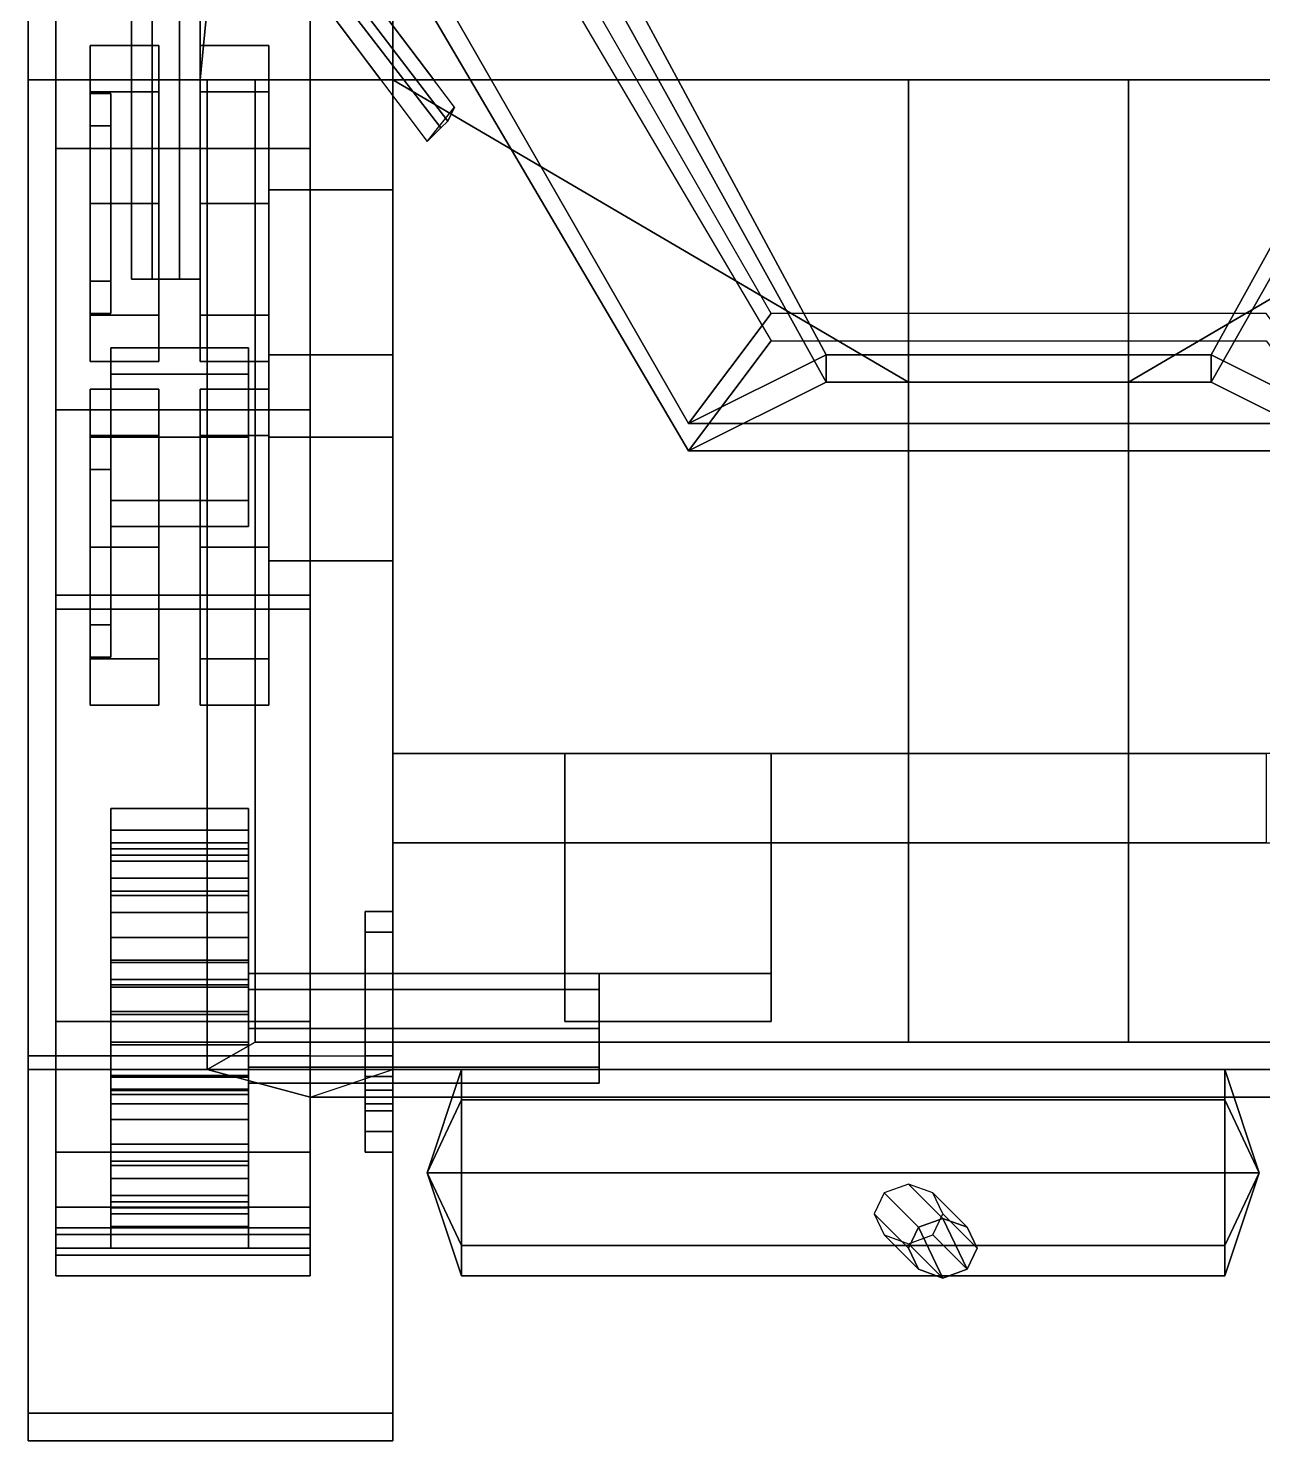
# Model space of a CAD drawing. Header units: millimetres. Extents: x -1.4 to 3, y -3 to 9.
# Drawn here: x -1.44 to 0.355, y -2.97 to -0.915 of the extents above; entities that cross this region are included whole.
import ezdxf

# ---------------------------------------------------------------- set-up
doc = ezdxf.new("R2010")
doc.units = ezdxf.units.MM
for name, color, linetype in [('mudguards', 6, 'Continuous'), ('tracks', 3, 'Continuous'), ('turret', 2, 'Continuous'), ('wheels', 2, 'Continuous')]:
    doc.layers.add(name, color=color, linetype=linetype)

msp = doc.modelspace()

# ---------------------------------------------------------------- linework, layer by layer
for points in [[(-0.91, 2.22, 0.38), (-0.91, -1.97, 0.38), (-0.91, -2.1, 0.92), (-0.91, 2.72, 0.92)], [(-0.91, 2.72, 0.92), (-0.91, -2.43, 0.92), (-0.91, -2.43, 1.17), (-0.91, 2.65, 1.17)], [(-0.91, 2.65, 1.17), (-0.91, -0.99, 1.17), (-0.91, -0.99, 1.26), (-0.91, 1.67, 1.26)], [(0.91, 2.22, 0.38), (0.91, -1.97, 0.38), (-0.91, -1.97, 0.38), (-0.91, 2.22, 0.38)], [(-1.19, 0.59, 1.26), (-1.19, -0.99, 1.26), (-1.19, -0.99, 1.67), (-1.19, 0.59, 1.67)], [(-1.19, 0.59, 1.67), (-1.19, -0.99, 1.67), (-1.16, -0.68, 1.67), (-1.16, 0.26, 1.67)], [(-1.29, 0.57, 1.63), (-1.29, 0.57, 1.57), (-1.29, -1.28, 1.57), (-1.29, -1.28, 1.63)], [(-1.26, 0.57, 1.63), (-1.29, 0.57, 1.63), (-1.29, -1.28, 1.63), (-1.26, -1.28, 1.63)], [(-1.26, -1.28, 1.57), (-1.29, -1.28, 1.57), (-1.29, 0.57, 1.57), (-1.26, 0.57, 1.57)], [(-1.26, -1.28, 1.63), (-1.26, -1.28, 1.6), (-1.26, 0.57, 1.6), (-1.26, 0.57, 1.63)], [(-1.26, 0.57, 1.57), (-1.26, 0.57, 1.53), (-1.26, -1.28, 1.53), (-1.26, -1.28, 1.57)], [(-1.22, -1.28, 1.53), (-1.26, -1.28, 1.53), (-1.26, 0.57, 1.53), (-1.22, 0.57, 1.53)], [(-1.22, 0.57, 1.6), (-1.26, 0.57, 1.6), (-1.26, -1.28, 1.6), (-1.22, -1.28, 1.6)], [(-1.22, 0.57, 1.63), (-1.22, 0.57, 1.6), (-1.22, -1.28, 1.6), (-1.22, -1.28, 1.63)], [(-1.19, -1.28, 1.57), (-1.22, -1.28, 1.57), (-1.22, 0.57, 1.57), (-1.19, 0.57, 1.57)], [(-1.19, 0.57, 1.63), (-1.22, 0.57, 1.63), (-1.22, -1.28, 1.63), (-1.19, -1.28, 1.63)], [(-1.22, -1.28, 1.57), (-1.22, -1.28, 1.53), (-1.22, 0.57, 1.53), (-1.22, 0.57, 1.57)], [(-1.19, -1.28, 1.63), (-1.19, -1.28, 1.57), (-1.19, 0.57, 1.57), (-1.19, 0.57, 1.63)], [(-1.16, -0.68, 1.67), (-0.86, -1.08, 1.67), (-0.84, -1.06, 1.71), (-1.14, -0.67, 1.71)], [(-0.84, -1.06, 1.71), (-0.83, -1.05, 1.71), (-1.12, -0.67, 1.71), (-1.14, -0.67, 1.71)], [(-1.12, -0.67, 1.71), (-0.83, -1.05, 1.71), (-0.82, -1.03, 1.67), (-1.1, -0.66, 1.67)], [(-1.1, -0.66, 1.67), (-0.8503, -0.99, 1.67), (0.8503, -0.99, 1.67), (1.1, -0.66, 1.67)], [(-1.19, -0.99, 1.67), (-1.19, -0.99, 1.67), (-0.9275, -0.99, 1.67), (-1.16, -0.68, 1.67)], [(-1.19, -0.99, 1.67), (-1.11, -0.99, 1.57), (-0.91, -0.99, 1.57), (-0.16, -0.99, 1.67)], [(-1.19, -0.99, 1.26), (-1.03, -0.99, 1.22), (-1.18, -0.99, 1.39)], [(-1.19, -0.99, 1.26), (-1.18, -0.99, 1.39), (-1.19, -0.99, 1.67)], [(-1.18, -0.99, 1.39), (-1.11, -0.99, 1.57), (-1.19, -0.99, 1.67)], [(-1.03, -0.99, 1.22), (-1.03, -2.47, 1.22), (-1.18, -2.43, 1.39), (-1.18, -0.99, 1.39)], [(-1.18, -2.43, 1.39), (-1.11, -2.39, 1.57), (-1.11, -0.99, 1.57), (-1.18, -0.99, 1.39)], [(-1.11, -2.39, 1.57), (-0.91, -2.39, 1.57), (-0.91, -0.99, 1.57), (-1.11, -0.99, 1.57)], [(-0.91, -2.39, 1.57), (-0.16, -2.39, 1.58), (-0.16, -1.43, 1.67), (-0.91, -0.99, 1.57)], [(-0.91, -0.99, 1.57), (-0.16, -1.43, 1.67), (-0.16, -0.99, 1.67), (-0.91, -0.99, 1.57)], [(-0.91, -0.99, 1.17), (-0.91, -2.43, 1.17), (-0.91, -2.43, 1.22), (-0.91, -0.99, 1.22)], [(-0.16, -0.99, 1.67), (-0.16, -1.43, 1.67), (0.16, -1.43, 1.67), (0.16, -0.99, 1.67)], [(0.16, -1.43, 1.67), (0.16, -2.39, 1.58), (0.91, -2.39, 1.57), (0.91, -0.99, 1.57)], [(0.16, -0.99, 1.67), (0.16, -1.43, 1.67), (0.91, -0.99, 1.57)], [(0.16, -0.99, 1.67), (0.91, -0.99, 1.57), (1.11, -0.99, 1.57), (1.19, -0.99, 1.67)], [(-0.86, -1.08, 1.67), (-0.82, -1.03, 1.67), (-0.83, -1.05, 1.71), (-0.84, -1.06, 1.71)], [(-0.91, -1.39, 0.51), (-0.91, -1.15, 0.24), (-1.09, -1.15, 0.24), (-1.09, -1.39, 0.51)], [(-1.09, -1.15, 0.24), (-1.09, -1.69, 0.24), (-1.09, -1.51, 0.51), (-1.09, -1.39, 0.51)], [(-1.09, -1.15, 0.17), (-1.09, -1.15, 0.24), (-0.91, -1.15, 0.24), (-0.91, -1.15, 0.17)], [(-1.09, -1.69, 0.24), (-1.09, -1.15, 0.24), (-1.09, -1.15, 0.17), (-1.09, -1.69, 0.17)], [(-1.09, -1.69, 0.17), (-1.09, -1.15, 0.17), (-0.91, -1.15, 0.17), (-0.91, -1.69, 0.17)], [(-0.91, -1.5967, 0.38), (-0.91, -1.69, 0.24), (-0.91, -1.15, 0.24), (-0.91, -1.2744, 0.38)], [(-0.91, -1.15, 0.17), (-0.91, -1.15, 0.24), (-0.91, -1.69, 0.24), (-0.91, -1.69, 0.17)], [(-1.29, -1.28, 1.63), (-1.29, -1.28, 1.57), (-1.26, -1.28, 1.57), (-1.26, -1.28, 1.63)], [(-1.26, -1.28, 1.6), (-1.26, -1.28, 1.53), (-1.22, -1.28, 1.53), (-1.22, -1.28, 1.6)], [(-1.22, -1.28, 1.63), (-1.22, -1.28, 1.57), (-1.19, -1.28, 1.57), (-1.19, -1.28, 1.63)], [(-1.09, -1.39, 0.51), (-1.09, -1.51, 0.51), (-0.91, -1.51, 0.51), (-0.91, -1.39, 0.51)], [(-0.16, -1.43, 1.67), (-0.16, -2.39, 1.58), (0.16, -2.39, 1.58), (0.16, -1.43, 1.67)], [(-1.09, -1.51, 0.51), (-1.09, -1.69, 0.24), (-0.91, -1.69, 0.24), (-0.91, -1.51, 0.51)], [(-0.91, -1.69, 0.17), (-0.91, -1.69, 0.24), (-1.09, -1.69, 0.24), (-1.09, -1.69, 0.17)], [(-0.91, -2.1, 0.92), (-0.91, -1.97, 0.38), (-0.66, -1.97, 0.38), (-0.66, -2.1, 0.92)], [(-0.66, -1.97, 0.38), (-0.66, -2.29, 0.48), (-0.66, -2.36, 0.92), (-0.66, -2.1, 0.92)], [(-0.36, -1.97, 0.38), (-0.36, -2.29, 0.48), (-0.66, -2.29, 0.48), (-0.66, -1.97, 0.38)], [(-0.36, -2.36, 0.92), (-0.36, -2.29, 0.48), (-0.36, -1.97, 0.38), (-0.36, -2.1, 0.92)], [(-0.36, -2.1, 0.92), (-0.36, -1.97, 0.38), (0.36, -1.97, 0.38), (0.36, -2.1, 0.92)], [(0.91, -2.1, 0.92), (0.91, -2.43, 0.92), (-0.91, -2.43, 0.92), (-0.91, -2.1, 0.92)], [(-0.66, -2.1, 0.92), (-0.66, -2.36, 0.92), (-0.36, -2.36, 0.92), (-0.36, -2.1, 0.92)], [(-0.95, -2.2, 1.01), (-0.95, -2.37, 0.99), (-0.95, -2.39, 1.14), (-0.95, -2.23, 1.16)], [(-0.91, -2.23, 1.16), (-0.91, -2.2, 1.01), (-0.95, -2.2, 1.01), (-0.95, -2.23, 1.16)], [(-0.91, -2.2, 1.01), (-0.91, -2.37, 0.99), (-0.95, -2.37, 0.99), (-0.95, -2.2, 1.01)], [(-0.95, -2.23, 1.16), (-0.95, -2.39, 1.14), (-0.91, -2.39, 1.14), (-0.91, -2.23, 1.16)], [(-0.61, -2.3134, 0.6066), (-0.61, -2.29, 0.55), (-1.12, -2.29, 0.55), (-1.12, -2.3134, 0.6066)], [(-0.61, -2.29, 0.55), (-0.61, -2.3134, 0.4934), (-1.12, -2.3134, 0.4934), (-1.12, -2.29, 0.55)], [(-0.66, -2.36, 0.92), (-0.66, -2.29, 0.48), (-0.36, -2.29, 0.48), (-0.36, -2.36, 0.92)], [(-0.61, -2.4266, 0.6066), (-0.61, -2.29, 0.55), (-0.61, -2.3134, 0.6066), (-0.61, -2.37, 0.63)], [(-0.61, -2.45, 0.55), (-0.61, -2.3134, 0.4934), (-0.61, -2.29, 0.55), (-0.61, -2.4266, 0.6066)], [(-0.61, -2.37, 0.63), (-0.61, -2.3134, 0.6066), (-1.12, -2.3134, 0.6066), (-1.12, -2.37, 0.63)], [(-0.61, -2.3134, 0.4934), (-0.61, -2.37, 0.47), (-1.12, -2.37, 0.47), (-1.12, -2.3134, 0.4934)], [(-0.61, -2.4266, 0.4934), (-0.61, -2.37, 0.47), (-0.61, -2.3134, 0.4934), (-0.61, -2.45, 0.55)], [(-0.61, -2.4266, 0.6066), (-0.61, -2.37, 0.63), (-1.12, -2.37, 0.63), (-1.12, -2.4266, 0.6066)], [(-0.61, -2.37, 0.47), (-0.61, -2.4266, 0.4934), (-1.12, -2.4266, 0.4934), (-1.12, -2.37, 0.47)], [(-0.95, -2.37, 0.99), (-0.95, -2.41, 1.04), (-0.95, -2.47, 1.12), (-0.95, -2.39, 1.14)], [(-0.91, -2.37, 0.99), (-0.91, -2.41, 1.04), (-0.95, -2.41, 1.04), (-0.95, -2.37, 0.99)], [(1.18, -2.43, 1.39), (1.11, -2.39, 1.57), (-1.11, -2.39, 1.57), (-1.18, -2.43, 1.39)], [(-0.95, -2.39, 1.14), (-0.95, -2.47, 1.12), (-0.91, -2.47, 1.12), (-0.91, -2.39, 1.14)], [(0.91, -2.39, 1.57), (0.16, -2.39, 1.58), (-0.16, -2.39, 1.58), (-0.91, -2.39, 1.57)], [(-0.95, -2.41, 1.04), (-0.95, -2.46, 1.04), (-0.95, -2.52, 1.1), (-0.95, -2.47, 1.12)], [(-0.91, -2.41, 1.04), (-0.91, -2.46, 1.04), (-0.95, -2.46, 1.04), (-0.95, -2.41, 1.04)], [(-0.91, -2.52, 1.1), (-0.91, -2.46, 1.04), (-0.91, -2.41, 1.04), (-0.91, -2.47, 1.12)], [(-1.18, -2.43, 1.39), (-1.03, -2.47, 1.22), (1.03, -2.47, 1.22), (1.18, -2.43, 1.39)], [(-0.61, -2.45, 0.55), (-0.61, -2.4266, 0.6066), (-1.12, -2.4266, 0.6066), (-1.12, -2.45, 0.55)], [(-0.61, -2.4266, 0.4934), (-0.61, -2.45, 0.55), (-1.12, -2.45, 0.55), (-1.12, -2.4266, 0.4934)], [(-1.03, -2.47, 1.22), (-0.91, -2.43, 1.22), (0.91, -2.43, 1.22), (1.03, -2.47, 1.22)], [(-0.95, -2.48, 0.92), (-0.95, -2.44, 0.92), (-0.91, -2.44, 0.92), (-0.91, -2.48, 0.92)], [(-0.95, -2.46, 0.94), (-0.95, -2.44, 0.92), (-0.95, -2.48, 0.92), (-0.95, -2.52, 0.94)], [(-0.91, -2.46, 0.94), (-0.91, -2.44, 0.92), (-0.95, -2.44, 0.92), (-0.95, -2.46, 0.94)], [(-0.91, -2.47, 1.12), (-0.91, -2.43, 1.0667), (-0.91, -2.43, 1.0667), (-0.91, -2.43, 1.13)], [(-0.91, -2.48, 0.92), (-0.91, -2.44, 0.92), (-0.91, -2.46, 0.94), (-0.91, -2.52, 0.94)], [(-0.81, -2.4739, 1.2161), (-0.81, -2.43, 1.11), (-0.86, -2.58, 1.11)], [(-0.81, -2.43, 1.11), (-0.81, -2.4739, 1.0039), (-0.86, -2.58, 1.11)], [(0.3, -2.4739, 1.2161), (0.3, -2.43, 1.11), (-0.81, -2.43, 1.11), (-0.81, -2.4739, 1.2161)], [(0.3, -2.43, 1.11), (0.3, -2.4739, 1.0039), (-0.81, -2.4739, 1.0039), (-0.81, -2.43, 1.11)], [(0.3, -2.43, 1.11), (0.3, -2.4739, 1.2161), (0.35, -2.58, 1.11)], [(0.3, -2.4739, 1.0039), (0.3, -2.43, 1.11), (0.35, -2.58, 1.11)], [(-0.95, -2.46, 1.04), (-0.95, -2.49, 1.01), (-0.95, -2.55, 1.06), (-0.95, -2.52, 1.1)], [(-0.91, -2.46, 1.04), (-0.91, -2.49, 1.01), (-0.95, -2.49, 1.01), (-0.95, -2.46, 1.04)], [(-0.95, -2.49, 0.98), (-0.95, -2.46, 0.94), (-0.95, -2.52, 0.94), (-0.95, -2.55, 0.99)], [(-0.91, -2.49, 0.98), (-0.91, -2.46, 0.94), (-0.95, -2.46, 0.94), (-0.95, -2.49, 0.98)], [(-0.91, -2.55, 1.06), (-0.91, -2.49, 1.01), (-0.91, -2.46, 1.04), (-0.91, -2.52, 1.1)], [(-0.91, -2.52, 0.94), (-0.91, -2.46, 0.94), (-0.91, -2.49, 0.98), (-0.91, -2.55, 0.99)], [(-0.95, -2.47, 1.12), (-0.95, -2.52, 1.1), (-0.91, -2.52, 1.1), (-0.91, -2.47, 1.12)], [(-0.95, -2.52, 0.94), (-0.95, -2.48, 0.92), (-0.91, -2.48, 0.92), (-0.91, -2.52, 0.94)], [(-0.81, -2.58, 1.26), (-0.81, -2.4739, 1.2161), (-0.86, -2.58, 1.11)], [(-0.81, -2.4739, 1.0039), (-0.81, -2.58, 0.96), (-0.86, -2.58, 1.11)], [(0.3, -2.58, 1.26), (0.3, -2.4739, 1.2161), (-0.81, -2.4739, 1.2161), (-0.81, -2.58, 1.26)], [(0.3, -2.4739, 1.0039), (0.3, -2.58, 0.96), (-0.81, -2.58, 0.96), (-0.81, -2.4739, 1.0039)], [(0.3, -2.4739, 1.2161), (0.3, -2.58, 1.26), (0.35, -2.58, 1.11)], [(0.3, -2.58, 0.96), (0.3, -2.4739, 1.0039), (0.35, -2.58, 1.11)], [(-0.95, -2.49, 1.01), (-0.95, -2.49, 0.98), (-0.95, -2.55, 0.99), (-0.95, -2.55, 1.06)], [(-0.91, -2.49, 1.01), (-0.91, -2.49, 0.98), (-0.95, -2.49, 0.98), (-0.95, -2.49, 1.01)], [(-0.91, -2.55, 0.99), (-0.91, -2.49, 0.98), (-0.91, -2.49, 1.01), (-0.91, -2.55, 1.06)], [(-0.95, -2.52, 1.1), (-0.95, -2.55, 1.06), (-0.91, -2.55, 1.06), (-0.91, -2.52, 1.1)], [(-0.95, -2.55, 0.99), (-0.95, -2.52, 0.94), (-0.91, -2.52, 0.94), (-0.91, -2.55, 0.99)], [(-0.95, -2.55, 1.06), (-0.95, -2.55, 0.99), (-0.91, -2.55, 0.99), (-0.91, -2.55, 1.06)], [(-0.81, -2.73, 1.11), (-0.81, -2.6861, 1.2161), (-0.86, -2.58, 1.11)], [(-0.81, -2.6861, 1.2161), (-0.81, -2.58, 1.26), (-0.86, -2.58, 1.11)], [(-0.81, -2.58, 0.96), (-0.81, -2.6861, 1.0039), (-0.86, -2.58, 1.11)], [(-0.81, -2.6861, 1.0039), (-0.81, -2.73, 1.11), (-0.86, -2.58, 1.11)], [(0.3, -2.6861, 1.2161), (0.3, -2.58, 1.26), (-0.81, -2.58, 1.26), (-0.81, -2.6861, 1.2161)], [(0.3, -2.58, 0.96), (0.3, -2.6861, 1.0039), (-0.81, -2.6861, 1.0039), (-0.81, -2.58, 0.96)], [(0.3, -2.58, 1.26), (0.3, -2.6861, 1.2161), (0.35, -2.58, 1.11)], [(0.3, -2.6861, 1.2161), (0.3, -2.73, 1.11), (0.35, -2.58, 1.11)], [(0.3, -2.73, 1.11), (0.3, -2.6861, 1.0039), (0.35, -2.58, 1.11)], [(0.3, -2.6861, 1.0039), (0.3, -2.58, 0.96), (0.35, -2.58, 1.11)], [(-0.1954, -2.6094, 1.2384), (-0.21, -2.64, 1.2207), (-0.16, -2.69, 1.3073), (-0.1454, -2.6594, 1.325)], [(-0.16, -2.5967, 1.2457), (-0.1954, -2.6094, 1.2384), (-0.1454, -2.6594, 1.325), (-0.11, -2.6467, 1.3323)], [(-0.1246, -2.6094, 1.2384), (-0.16, -2.5967, 1.2457), (-0.11, -2.6467, 1.3323), (-0.0746, -2.6594, 1.325)], [(-0.11, -2.64, 1.2207), (-0.1246, -2.6094, 1.2384), (-0.0746, -2.6594, 1.325), (-0.06, -2.69, 1.3073)], [(-0.21, -2.64, 1.2207), (-0.1954, -2.6706, 1.203), (-0.1454, -2.7206, 1.2896), (-0.16, -2.69, 1.3073)], [(-0.1454, -2.6594, 1.325), (-0.11, -2.7333, 1.2823), (-0.0746, -2.7206, 1.2896), (-0.11, -2.6467, 1.3323)], [(-0.1246, -2.6706, 1.203), (-0.11, -2.64, 1.2207), (-0.06, -2.69, 1.3073), (-0.0746, -2.7206, 1.2896)], [(-0.11, -2.6467, 1.3323), (-0.0746, -2.7206, 1.2896), (-0.06, -2.69, 1.3073), (-0.0746, -2.6594, 1.325)], [(-0.1954, -2.6706, 1.203), (-0.16, -2.6833, 1.1957), (-0.11, -2.7333, 1.2823), (-0.1454, -2.7206, 1.2896)], [(-0.16, -2.69, 1.3073), (-0.1454, -2.7206, 1.2896), (-0.11, -2.7333, 1.2823), (-0.1454, -2.6594, 1.325)], [(-0.16, -2.6833, 1.1957), (-0.1246, -2.6706, 1.203), (-0.0746, -2.7206, 1.2896), (-0.11, -2.7333, 1.2823)], [(0.3, -2.73, 1.11), (0.3, -2.6861, 1.2161), (-0.81, -2.6861, 1.2161), (-0.81, -2.73, 1.11)], [(0.3, -2.6861, 1.0039), (0.3, -2.73, 1.11), (-0.81, -2.73, 1.11), (-0.81, -2.6861, 1.0039)]]:
    msp.add_3dface(points)
at = {"color": 2}
msp.add_3dface([(-0.91, -2.43, 1.22), (-0.91, -2.43, 0.92), (0.91, -2.43, 0.92), (0.91, -2.43, 1.22)], dxfattribs=at)
at = {"layer": 'mudguards'}
for points in [[(-1.44, 0.59, 1.26), (-1.44, -0.99, 1.26), (-1.19, -0.99, 1.26), (-1.19, 0.59, 1.26)], [(-1.19, 0.59, 1.21), (-1.19, -0.99, 1.21), (-1.44, -0.99, 1.21), (-1.44, 0.59, 1.21)], [(-1.44, 0.59, 1.21), (-1.44, -0.99, 1.21), (-1.44, -0.99, 1.26), (-1.44, 0.59, 1.26)], [(-1.44, -0.99, 1.26), (-1.44, -2.43, 1.26), (-1.03, -2.43, 1.26), (-1.03, -0.99, 1.26)], [(-1.03, -0.99, 1.21), (-1.03, -2.41, 1.21), (-1.44, -2.41, 1.21), (-1.44, -0.99, 1.21)], [(-1.44, -0.99, 1.21), (-1.44, -2.41, 1.21), (-1.44, -2.43, 1.26), (-1.44, -0.99, 1.26)], [(-0.91, -2.41, 1.21), (-0.91, -2.93, 0.92), (-1.44, -2.93, 0.92), (-1.44, -2.41, 1.21)], [(-1.44, -2.41, 1.21), (-1.44, -2.93, 0.92), (-1.44, -2.97, 0.96), (-1.44, -2.43, 1.26)], [(-0.91, -2.97, 0.96), (-0.91, -2.93, 0.92), (-0.91, -2.41, 1.21), (-0.91, -2.43, 1.26)], [(-1.44, -2.43, 1.26), (-1.44, -2.97, 0.96), (-0.91, -2.97, 0.96), (-0.91, -2.43, 1.26)], [(-1.44, -2.97, 0.96), (-1.44, -2.93, 0.92), (-0.91, -2.93, 0.92), (-0.91, -2.97, 0.96)]]:
    msp.add_3dface(points, dxfattribs=at)
at = {"layer": 'tracks'}
for points in [[(-1.4, 1.84, 0.04), (-1.4, -1.74, 0.04), (-1.03, -1.74, 0.04), (-1.03, 1.84, 0.04)], [(-1.4, 1.84), (-1.4, -1.76), (-1.4, -1.74, 0.04), (-1.4, 1.84, 0.04)], [(-1.03, 1.84), (-1.03, -1.76), (-1.4, -1.76), (-1.4, 1.84)], [(-1.03, 1.84, 1.07), (-1.03, -1.09, 1.07), (-1.4, -1.09, 1.07), (-1.4, 1.84, 1.07)], [(-1.4, 1.84, 1.07), (-1.4, -1.09, 1.07), (-1.4, -1.09, 1.11), (-1.4, 1.84, 1.11)], [(-1.4, 1.84, 1.11), (-1.4, -1.09, 1.11), (-1.03, -1.09, 1.11), (-1.03, 1.84, 1.11)], [(-1.03, -1.74, 0.04), (-1.03, -1.76), (-1.03, 1.84), (-1.03, 1.84, 0.04)], [(-1.03, -1.09, 1.11), (-1.03, -1.09, 1.07), (-1.03, 1.84, 1.07), (-1.03, 1.84, 1.11)], [(-1.03, -1.09, 1.07), (-1.03, -1.47, 1.02), (-1.4, -1.47, 1.02), (-1.4, -1.09, 1.07)], [(-1.4, -1.09, 1.07), (-1.4, -1.47, 1.02), (-1.4, -1.47, 1.06), (-1.4, -1.09, 1.11)], [(-1.4, -1.09, 1.11), (-1.4, -1.47, 1.06), (-1.03, -1.47, 1.06), (-1.03, -1.09, 1.11)], [(-1.03, -1.47, 1.06), (-1.03, -1.47, 1.02), (-1.03, -1.09, 1.07), (-1.03, -1.09, 1.11)], [(-1.03, -1.47, 1.02), (-1.03, -2.36, 0.88), (-1.4, -2.36, 0.88), (-1.4, -1.47, 1.02)], [(-1.4, -1.47, 1.02), (-1.4, -2.36, 0.88), (-1.4, -2.36, 0.92), (-1.4, -1.47, 1.06)], [(-1.4, -1.47, 1.06), (-1.4, -2.36, 0.92), (-1.03, -2.36, 0.92), (-1.03, -1.47, 1.06)], [(-1.03, -2.36, 0.92), (-1.03, -2.36, 0.88), (-1.03, -1.47, 1.02), (-1.03, -1.47, 1.06)], [(-1.4, -1.76), (-1.4, -2.55, 0.23), (-1.4, -2.55, 0.27), (-1.4, -1.74, 0.04)], [(-1.4, -1.74, 0.04), (-1.4, -2.55, 0.27), (-1.03, -2.55, 0.27), (-1.03, -1.74, 0.04)], [(-1.03, -2.55, 0.27), (-1.03, -2.55, 0.23), (-1.03, -1.76), (-1.03, -1.74, 0.04)], [(-1.03, -1.76), (-1.03, -2.55, 0.23), (-1.4, -2.55, 0.23), (-1.4, -1.76)], [(-1.03, -2.36, 0.88), (-1.03, -2.55, 0.83), (-1.4, -2.55, 0.83), (-1.4, -2.36, 0.88)], [(-1.4, -2.36, 0.88), (-1.4, -2.55, 0.83), (-1.4, -2.55, 0.87), (-1.4, -2.36, 0.92)], [(-1.4, -2.36, 0.92), (-1.4, -2.55, 0.87), (-1.03, -2.55, 0.87), (-1.03, -2.36, 0.92)], [(-1.03, -2.55, 0.87), (-1.03, -2.55, 0.83), (-1.03, -2.36, 0.88), (-1.03, -2.36, 0.92)], [(-1.4, -2.55, 0.27), (-1.4, -2.63, 0.36), (-1.03, -2.63, 0.36), (-1.03, -2.55, 0.27)], [(-1.4, -2.55, 0.23), (-1.4, -2.67, 0.36), (-1.4, -2.63, 0.36), (-1.4, -2.55, 0.27)], [(-1.03, -2.55, 0.23), (-1.03, -2.67, 0.36), (-1.4, -2.67, 0.36), (-1.4, -2.55, 0.23)], [(-1.4, -2.66, 0.7), (-1.4, -2.55, 0.83), (-1.03, -2.55, 0.83), (-1.03, -2.66, 0.7)], [(-1.4, -2.7, 0.7), (-1.4, -2.55, 0.87), (-1.4, -2.55, 0.83), (-1.4, -2.66, 0.7)], [(-1.03, -2.7, 0.7), (-1.03, -2.55, 0.87), (-1.4, -2.55, 0.87), (-1.4, -2.7, 0.7)], [(-1.03, -2.63, 0.36), (-1.03, -2.67, 0.36), (-1.03, -2.55, 0.23), (-1.03, -2.55, 0.27)], [(-1.03, -2.55, 0.83), (-1.03, -2.55, 0.87), (-1.03, -2.7, 0.7), (-1.03, -2.66, 0.7)], [(-1.4, -2.63, 0.36), (-1.4, -2.69, 0.55), (-1.03, -2.69, 0.55), (-1.03, -2.63, 0.36)], [(-1.4, -2.67, 0.36), (-1.4, -2.73, 0.55), (-1.4, -2.69, 0.55), (-1.4, -2.63, 0.36)], [(-1.03, -2.69, 0.55), (-1.03, -2.73, 0.55), (-1.03, -2.67, 0.36), (-1.03, -2.63, 0.36)], [(-1.4, -2.69, 0.55), (-1.4, -2.66, 0.7), (-1.03, -2.66, 0.7), (-1.03, -2.69, 0.55)], [(-1.4, -2.73, 0.55), (-1.4, -2.7, 0.7), (-1.4, -2.66, 0.7), (-1.4, -2.69, 0.55)], [(-1.03, -2.67, 0.36), (-1.03, -2.73, 0.55), (-1.4, -2.73, 0.55), (-1.4, -2.67, 0.36)], [(-1.03, -2.66, 0.7), (-1.03, -2.7, 0.7), (-1.03, -2.73, 0.55), (-1.03, -2.69, 0.55)], [(-1.03, -2.73, 0.55), (-1.03, -2.7, 0.7), (-1.4, -2.7, 0.7), (-1.4, -2.73, 0.55)]]:
    msp.add_3dface(points, dxfattribs=at)
at = {"layer": 'turret'}
for points in [[(-0.48, -1.53, 18.13), (-0.28, -1.43, 18.63), (-0.95, -0.22, 18.63), (-1.22, -0.27, 18.13)], [(-1.18, -0.27, 18.13), (-0.91, -0.22, 18.63), (-0.28, -1.39, 18.63), (-0.48, -1.49, 18.13)], [(-0.91, -0.22, 18.63), (-0.95, -0.22, 18.63), (-0.28, -1.43, 18.63), (-0.28, -1.39, 18.63)], [(-1.22, -0.27, 18.13), (-1.02, -0.25, 17.63), (-0.36, -1.37, 17.63), (-0.48, -1.53, 18.13)], [(-0.48, -1.49, 18.13), (-0.36, -1.33, 17.63), (-0.98, -0.25, 17.63), (-1.18, -0.27, 18.13)], [(0.48, -1.49, 18.13), (0.28, -1.39, 18.63), (0.91, -0.25, 18.63), (1.18, -0.27, 18.13)], [(1.22, -0.27, 18.13), (0.95, -0.25, 18.63), (0.28, -1.43, 18.63), (0.48, -1.53, 18.13)], [(0.28, -1.39, 18.63), (0.28, -1.43, 18.63), (0.95, -0.25, 18.63), (0.91, -0.25, 18.63)], [(0.48, -1.49, 18.13), (0.36, -1.33, 17.63), (-0.36, -1.33, 17.63), (-0.48, -1.49, 18.13)], [(-0.48, -1.53, 18.13), (-0.36, -1.37, 17.63), (0.36, -1.37, 17.63), (0.48, -1.53, 18.13)], [(-0.48, -1.49, 18.13), (-0.28, -1.39, 18.63), (0.28, -1.39, 18.63), (0.48, -1.49, 18.13)], [(-0.28, -1.39, 18.63), (-0.28, -1.43, 18.63), (0.28, -1.43, 18.63), (0.28, -1.39, 18.63)], [(0.48, -1.53, 18.13), (0.28, -1.43, 18.63), (-0.28, -1.43, 18.63), (-0.48, -1.53, 18.13)]]:
    msp.add_3dface(points, dxfattribs=at)
at = {"layer": 'wheels'}
for points in [[(-1.35, -1.0074, 0.4426), (-1.35, -0.94, 0.28), (-1.35, -1.01, 0.28), (-1.35, -1.0569, 0.3931)], [(-1.25, -1.0074, 0.4426), (-1.25, -0.94, 0.28), (-1.35, -0.94, 0.28), (-1.35, -1.0074, 0.4426)], [(-1.35, -0.94, 0.28), (-1.35, -1.0074, 0.1174), (-1.35, -1.0569, 0.1669), (-1.35, -1.01, 0.28)], [(-1.25, -0.94, 0.28), (-1.25, -1.0074, 0.1174), (-1.35, -1.0074, 0.1174), (-1.35, -0.94, 0.28)], [(-1.25, -1.3326, 0.4426), (-1.25, -0.94, 0.28), (-1.25, -1.0074, 0.4426), (-1.25, -1.17, 0.51)], [(-1.25, -1.4, 0.28), (-1.25, -1.0074, 0.1174), (-1.25, -0.94, 0.28), (-1.25, -1.3326, 0.4426)], [(-1.19, -0.94, 0.28), (-1.19, -1.3326, 0.1174), (-1.19, -1.4, 0.28), (-1.19, -1.0074, 0.4426)], [(-1.09, -1.0074, 0.4426), (-1.09, -0.94, 0.28), (-1.19, -0.94, 0.28), (-1.19, -1.0074, 0.4426)], [(-1.19, -1.0074, 0.1174), (-1.19, -1.17, 0.05), (-1.19, -1.3326, 0.1174), (-1.19, -0.94, 0.28)], [(-1.09, -0.94, 0.28), (-1.09, -1.0074, 0.1174), (-1.19, -1.0074, 0.1174), (-1.19, -0.94, 0.28)], [(-1.09, -1.3326, 0.4426), (-1.09, -0.94, 0.28), (-1.09, -1.0074, 0.4426), (-1.09, -1.17, 0.51)], [(-1.09, -1.4, 0.28), (-1.09, -1.0074, 0.1174), (-1.09, -0.94, 0.28), (-1.09, -1.3326, 0.4426)], [(-1.35, -1.0074, 0.1174), (-1.35, -1.17, 0.05), (-1.35, -1.17, 0.12), (-1.35, -1.0569, 0.1669)], [(-1.25, -1.0074, 0.1174), (-1.25, -1.17, 0.05), (-1.35, -1.17, 0.05), (-1.35, -1.0074, 0.1174)], [(-1.35, -1.17, 0.51), (-1.35, -1.0074, 0.4426), (-1.35, -1.0569, 0.3931), (-1.35, -1.17, 0.44)], [(-1.25, -1.17, 0.51), (-1.25, -1.0074, 0.4426), (-1.35, -1.0074, 0.4426), (-1.35, -1.17, 0.51)], [(-1.32, -1.01, 0.28), (-1.32, -1.0569, 0.3931), (-1.35, -1.0569, 0.3931), (-1.35, -1.01, 0.28)], [(-1.32, -1.0569, 0.1669), (-1.32, -1.01, 0.28), (-1.35, -1.01, 0.28), (-1.35, -1.0569, 0.1669)], [(-1.32, -1.01, 0.28), (-1.32, -1.2831, 0.1669), (-1.32, -1.33, 0.28), (-1.32, -1.0569, 0.3931)], [(-1.32, -1.0569, 0.1669), (-1.32, -1.17, 0.12), (-1.32, -1.2831, 0.1669), (-1.32, -1.01, 0.28)], [(-1.25, -1.3326, 0.1174), (-1.25, -1.17, 0.05), (-1.25, -1.0074, 0.1174), (-1.25, -1.4, 0.28)], [(-1.19, -1.0074, 0.4426), (-1.19, -1.4, 0.28), (-1.19, -1.3326, 0.4426), (-1.19, -1.17, 0.51)], [(-1.09, -1.0074, 0.1174), (-1.09, -1.17, 0.05), (-1.19, -1.17, 0.05), (-1.19, -1.0074, 0.1174)], [(-1.09, -1.17, 0.51), (-1.09, -1.0074, 0.4426), (-1.19, -1.0074, 0.4426), (-1.19, -1.17, 0.51)], [(-1.09, -1.3326, 0.1174), (-1.09, -1.17, 0.05), (-1.09, -1.0074, 0.1174), (-1.09, -1.4, 0.28)], [(-1.32, -1.17, 0.12), (-1.32, -1.0569, 0.1669), (-1.35, -1.0569, 0.1669), (-1.35, -1.17, 0.12)], [(-1.32, -1.0569, 0.3931), (-1.32, -1.17, 0.44), (-1.35, -1.17, 0.44), (-1.35, -1.0569, 0.3931)], [(-1.32, -1.0569, 0.3931), (-1.32, -1.33, 0.28), (-1.32, -1.2831, 0.3931), (-1.32, -1.17, 0.44)], [(-1.35, -1.17, 0.05), (-1.35, -1.3326, 0.1174), (-1.35, -1.2831, 0.1669), (-1.35, -1.17, 0.12)], [(-1.32, -1.2831, 0.1669), (-1.32, -1.17, 0.12), (-1.35, -1.17, 0.12), (-1.35, -1.2831, 0.1669)], [(-1.25, -1.17, 0.05), (-1.25, -1.3326, 0.1174), (-1.35, -1.3326, 0.1174), (-1.35, -1.17, 0.05)], [(-1.35, -1.3326, 0.4426), (-1.35, -1.17, 0.51), (-1.35, -1.17, 0.44), (-1.35, -1.2831, 0.3931)], [(-1.32, -1.17, 0.44), (-1.32, -1.2831, 0.3931), (-1.35, -1.2831, 0.3931), (-1.35, -1.17, 0.44)], [(-1.25, -1.3326, 0.4426), (-1.25, -1.17, 0.51), (-1.35, -1.17, 0.51), (-1.35, -1.3326, 0.4426)], [(-1.09, -1.17, 0.05), (-1.09, -1.3326, 0.1174), (-1.19, -1.3326, 0.1174), (-1.19, -1.17, 0.05)], [(-1.09, -1.3326, 0.4426), (-1.09, -1.17, 0.51), (-1.19, -1.17, 0.51), (-1.19, -1.3326, 0.4426)], [(-1.35, -1.4, 0.28), (-1.35, -1.3326, 0.4426), (-1.35, -1.2831, 0.3931), (-1.35, -1.33, 0.28)], [(-1.32, -1.2831, 0.3931), (-1.32, -1.33, 0.28), (-1.35, -1.33, 0.28), (-1.35, -1.2831, 0.3931)], [(-1.35, -1.3326, 0.1174), (-1.35, -1.4, 0.28), (-1.35, -1.33, 0.28), (-1.35, -1.2831, 0.1669)], [(-1.32, -1.33, 0.28), (-1.32, -1.2831, 0.1669), (-1.35, -1.2831, 0.1669), (-1.35, -1.33, 0.28)], [(-1.25, -1.4, 0.28), (-1.25, -1.3326, 0.4426), (-1.35, -1.3326, 0.4426), (-1.35, -1.4, 0.28)], [(-1.25, -1.3326, 0.1174), (-1.25, -1.4, 0.28), (-1.35, -1.4, 0.28), (-1.35, -1.3326, 0.1174)], [(-1.09, -1.4, 0.28), (-1.09, -1.3326, 0.4426), (-1.19, -1.3326, 0.4426), (-1.19, -1.4, 0.28)], [(-1.09, -1.3326, 0.1174), (-1.09, -1.4, 0.28), (-1.19, -1.4, 0.28), (-1.19, -1.3326, 0.1174)], [(-1.32, -1.6019, 0.9819), (-1.32, -1.38, 0.89), (-1.32, -1.4181, 0.7981), (-1.32, -1.64, 0.89)], [(-1.32, -1.51, 1.02), (-1.32, -1.4181, 0.9819), (-1.32, -1.38, 0.89), (-1.32, -1.6019, 0.9819)], [(-1.12, -1.38, 0.89), (-1.12, -1.4181, 0.7981), (-1.32, -1.4181, 0.7981), (-1.32, -1.38, 0.89)], [(-1.12, -1.4181, 0.9819), (-1.12, -1.38, 0.89), (-1.32, -1.38, 0.89), (-1.32, -1.4181, 0.9819)], [(-1.32, -1.64, 0.89), (-1.32, -1.4181, 0.7981), (-1.32, -1.51, 0.76), (-1.32, -1.6019, 0.7981)], [(-1.12, -1.4181, 0.7981), (-1.12, -1.51, 0.76), (-1.32, -1.51, 0.76), (-1.32, -1.4181, 0.7981)], [(-1.12, -1.51, 1.02), (-1.12, -1.4181, 0.9819), (-1.32, -1.4181, 0.9819), (-1.32, -1.51, 1.02)], [(-1.25, -1.5074, 0.4426), (-1.25, -1.44, 0.28), (-1.35, -1.44, 0.28), (-1.35, -1.5074, 0.4426)], [(-1.35, -1.5074, 0.4426), (-1.35, -1.44, 0.28), (-1.35, -1.51, 0.28), (-1.35, -1.5569, 0.3931)], [(-1.25, -1.44, 0.28), (-1.25, -1.5074, 0.1174), (-1.35, -1.5074, 0.1174), (-1.35, -1.44, 0.28)], [(-1.35, -1.44, 0.28), (-1.35, -1.5074, 0.1174), (-1.35, -1.5569, 0.1669), (-1.35, -1.51, 0.28)], [(-1.25, -1.9, 0.28), (-1.25, -1.5074, 0.1174), (-1.25, -1.44, 0.28), (-1.25, -1.8326, 0.4426)], [(-1.25, -1.8326, 0.4426), (-1.25, -1.44, 0.28), (-1.25, -1.5074, 0.4426), (-1.25, -1.67, 0.51)], [(-1.19, -1.5074, 0.1174), (-1.19, -1.67, 0.05), (-1.19, -1.8326, 0.1174), (-1.19, -1.44, 0.28)], [(-1.19, -1.44, 0.28), (-1.19, -1.8326, 0.1174), (-1.19, -1.9, 0.28), (-1.19, -1.5074, 0.4426)], [(-1.09, -1.5074, 0.4426), (-1.09, -1.44, 0.28), (-1.19, -1.44, 0.28), (-1.19, -1.5074, 0.4426)], [(-1.09, -1.44, 0.28), (-1.09, -1.5074, 0.1174), (-1.19, -1.5074, 0.1174), (-1.19, -1.44, 0.28)], [(-1.09, -1.8326, 0.4426), (-1.09, -1.44, 0.28), (-1.09, -1.5074, 0.4426), (-1.09, -1.67, 0.51)], [(-1.09, -1.9, 0.28), (-1.09, -1.5074, 0.1174), (-1.09, -1.44, 0.28), (-1.09, -1.8326, 0.4426)], [(-1.25, -1.5074, 0.1174), (-1.25, -1.67, 0.05), (-1.35, -1.67, 0.05), (-1.35, -1.5074, 0.1174)], [(-1.35, -1.5074, 0.1174), (-1.35, -1.67, 0.05), (-1.35, -1.67, 0.12), (-1.35, -1.5569, 0.1669)], [(-1.25, -1.67, 0.51), (-1.25, -1.5074, 0.4426), (-1.35, -1.5074, 0.4426), (-1.35, -1.67, 0.51)], [(-1.35, -1.67, 0.51), (-1.35, -1.5074, 0.4426), (-1.35, -1.5569, 0.3931), (-1.35, -1.67, 0.44)], [(-1.32, -1.51, 0.28), (-1.32, -1.5569, 0.3931), (-1.35, -1.5569, 0.3931), (-1.35, -1.51, 0.28)], [(-1.32, -1.5569, 0.1669), (-1.32, -1.51, 0.28), (-1.35, -1.51, 0.28), (-1.35, -1.5569, 0.1669)], [(-1.32, -1.5569, 0.1669), (-1.32, -1.67, 0.12), (-1.32, -1.7831, 0.1669), (-1.32, -1.51, 0.28)], [(-1.32, -1.51, 0.28), (-1.32, -1.7831, 0.1669), (-1.32, -1.83, 0.28), (-1.32, -1.5569, 0.3931)], [(-1.12, -1.51, 0.76), (-1.12, -1.6019, 0.7981), (-1.32, -1.6019, 0.7981), (-1.32, -1.51, 0.76)], [(-1.12, -1.6019, 0.9819), (-1.12, -1.51, 1.02), (-1.32, -1.51, 1.02), (-1.32, -1.6019, 0.9819)], [(-1.25, -1.8326, 0.1174), (-1.25, -1.67, 0.05), (-1.25, -1.5074, 0.1174), (-1.25, -1.9, 0.28)], [(-1.19, -1.5074, 0.4426), (-1.19, -1.9, 0.28), (-1.19, -1.8326, 0.4426), (-1.19, -1.67, 0.51)], [(-1.09, -1.5074, 0.1174), (-1.09, -1.67, 0.05), (-1.19, -1.67, 0.05), (-1.19, -1.5074, 0.1174)], [(-1.09, -1.67, 0.51), (-1.09, -1.5074, 0.4426), (-1.19, -1.5074, 0.4426), (-1.19, -1.67, 0.51)], [(-1.09, -1.8326, 0.1174), (-1.09, -1.67, 0.05), (-1.09, -1.5074, 0.1174), (-1.09, -1.9, 0.28)], [(-1.32, -1.67, 0.12), (-1.32, -1.5569, 0.1669), (-1.35, -1.5569, 0.1669), (-1.35, -1.67, 0.12)], [(-1.32, -1.5569, 0.3931), (-1.32, -1.67, 0.44), (-1.35, -1.67, 0.44), (-1.35, -1.5569, 0.3931)], [(-1.32, -1.5569, 0.3931), (-1.32, -1.83, 0.28), (-1.32, -1.7831, 0.3931), (-1.32, -1.67, 0.44)], [(-1.12, -1.6019, 0.7981), (-1.12, -1.64, 0.89), (-1.32, -1.64, 0.89), (-1.32, -1.6019, 0.7981)], [(-1.12, -1.64, 0.89), (-1.12, -1.6019, 0.9819), (-1.32, -1.6019, 0.9819), (-1.32, -1.64, 0.89)], [(-1.25, -1.8326, 0.4426), (-1.25, -1.67, 0.51), (-1.35, -1.67, 0.51), (-1.35, -1.8326, 0.4426)], [(-1.32, -1.67, 0.44), (-1.32, -1.7831, 0.3931), (-1.35, -1.7831, 0.3931), (-1.35, -1.67, 0.44)], [(-1.35, -1.8326, 0.4426), (-1.35, -1.67, 0.51), (-1.35, -1.67, 0.44), (-1.35, -1.7831, 0.3931)], [(-1.25, -1.67, 0.05), (-1.25, -1.8326, 0.1174), (-1.35, -1.8326, 0.1174), (-1.35, -1.67, 0.05)], [(-1.32, -1.7831, 0.1669), (-1.32, -1.67, 0.12), (-1.35, -1.67, 0.12), (-1.35, -1.7831, 0.1669)], [(-1.35, -1.67, 0.05), (-1.35, -1.8326, 0.1174), (-1.35, -1.7831, 0.1669), (-1.35, -1.67, 0.12)], [(-1.09, -1.8326, 0.4426), (-1.09, -1.67, 0.51), (-1.19, -1.67, 0.51), (-1.19, -1.8326, 0.4426)], [(-1.09, -1.67, 0.05), (-1.09, -1.8326, 0.1174), (-1.19, -1.8326, 0.1174), (-1.19, -1.67, 0.05)], [(-1.32, -1.7831, 0.3931), (-1.32, -1.83, 0.28), (-1.35, -1.83, 0.28), (-1.35, -1.7831, 0.3931)], [(-1.35, -1.9, 0.28), (-1.35, -1.8326, 0.4426), (-1.35, -1.7831, 0.3931), (-1.35, -1.83, 0.28)], [(-1.32, -1.83, 0.28), (-1.32, -1.7831, 0.1669), (-1.35, -1.7831, 0.1669), (-1.35, -1.83, 0.28)], [(-1.35, -1.8326, 0.1174), (-1.35, -1.9, 0.28), (-1.35, -1.83, 0.28), (-1.35, -1.7831, 0.1669)], [(-1.25, -1.9, 0.28), (-1.25, -1.8326, 0.4426), (-1.35, -1.8326, 0.4426), (-1.35, -1.9, 0.28)], [(-1.25, -1.8326, 0.1174), (-1.25, -1.9, 0.28), (-1.35, -1.9, 0.28), (-1.35, -1.8326, 0.1174)], [(-1.09, -1.9, 0.28), (-1.09, -1.8326, 0.4426), (-1.19, -1.8326, 0.4426), (-1.19, -1.9, 0.28)], [(-1.09, -1.8326, 0.1174), (-1.09, -1.9, 0.28), (-1.19, -1.9, 0.28), (-1.19, -1.8326, 0.1174)], [(-1.12, -2.0817, 0.6888), (-1.12, -2.05, 0.55), (-1.32, -2.05, 0.55), (-1.32, -2.0817, 0.6888)], [(-1.12, -2.05, 0.55), (-1.12, -2.0817, 0.4112), (-1.32, -2.0817, 0.4112), (-1.32, -2.05, 0.55)], [(-1.32, -2.05, 0.55), (-1.32, -2.0817, 0.4112), (-1.32, -2.1267, 0.4329), (-1.32, -2.1, 0.55)], [(-1.32, -2.0817, 0.6888), (-1.32, -2.05, 0.55), (-1.32, -2.1, 0.55), (-1.32, -2.1267, 0.6671)], [(-1.12, -2.1, 0.55), (-1.12, -2.1267, 0.4329), (-1.12, -2.0817, 0.4112), (-1.12, -2.05, 0.55)], [(-1.12, -2.1267, 0.6671), (-1.12, -2.1, 0.55), (-1.12, -2.05, 0.55), (-1.12, -2.0817, 0.6888)], [(-1.12, -2.0817, 0.4112), (-1.12, -2.1705, 0.2998), (-1.32, -2.1705, 0.2998), (-1.32, -2.0817, 0.4112)], [(-1.32, -2.0817, 0.4112), (-1.32, -2.1705, 0.2998), (-1.32, -2.2017, 0.3389), (-1.32, -2.1267, 0.4329)], [(-1.12, -2.1705, 0.8002), (-1.12, -2.0817, 0.6888), (-1.32, -2.0817, 0.6888), (-1.32, -2.1705, 0.8002)], [(-1.32, -2.1705, 0.8002), (-1.32, -2.0817, 0.6888), (-1.32, -2.1267, 0.6671), (-1.32, -2.2017, 0.7611)], [(-1.12, -2.1267, 0.4329), (-1.12, -2.2017, 0.3389), (-1.12, -2.1705, 0.2998), (-1.12, -2.0817, 0.4112)], [(-1.12, -2.2017, 0.7611), (-1.12, -2.1267, 0.6671), (-1.12, -2.0817, 0.6888), (-1.12, -2.1705, 0.8002)], [(-1.12, -2.1, 0.55), (-1.12, -2.1267, 0.6671), (-1.32, -2.1267, 0.6671), (-1.32, -2.1, 0.55)], [(-1.12, -2.1089, 0.5109), (-1.12, -2.1, 0.55), (-1.32, -2.1, 0.55), (-1.32, -2.1089, 0.5109)], [(-1.32, -2.2709, 0.5023), (-1.32, -2.2709, 0.5479), (-1.32, -2.1089, 0.5109), (-1.32, -2.1179, 0.4717)], [(-1.32, -2.1089, 0.5109), (-1.32, -2.2709, 0.5479), (-1.12, -2.2709, 0.5479), (-1.12, -2.1089, 0.5109)], [(-1.12, -2.1089, 0.5109), (-1.12, -2.2709, 0.5479), (-1.12, -2.2709, 0.5023), (-1.12, -2.1179, 0.4717)], [(-1.12, -2.1267, 0.4329), (-1.12, -2.1179, 0.4717), (-1.32, -2.1179, 0.4717), (-1.32, -2.1267, 0.4329)], [(-1.12, -2.1179, 0.4717), (-1.12, -2.2709, 0.5023), (-1.32, -2.2709, 0.5023), (-1.32, -2.1179, 0.4717)], [(-1.12, -2.2017, 0.3389), (-1.12, -2.1267, 0.4329), (-1.32, -2.1267, 0.4329), (-1.32, -2.2017, 0.3389)], [(-1.12, -2.1267, 0.6671), (-1.12, -2.1516, 0.6983), (-1.32, -2.1516, 0.6983), (-1.32, -2.1267, 0.6671)], [(-1.32, -2.2709, 0.5977), (-1.32, -2.3066, 0.6262), (-1.32, -2.1767, 0.7298), (-1.32, -2.1516, 0.6983)], [(-1.12, -2.1516, 0.6983), (-1.12, -2.2709, 0.5977), (-1.32, -2.2709, 0.5977), (-1.32, -2.1516, 0.6983)], [(-1.12, -2.1767, 0.7298), (-1.12, -2.3066, 0.6262), (-1.12, -2.2709, 0.5977), (-1.12, -2.1516, 0.6983)], [(-1.32, -2.1705, 0.2998), (-1.32, -2.2988, 0.238), (-1.32, -2.3099, 0.2868), (-1.32, -2.2017, 0.3389)], [(-1.12, -2.1705, 0.2998), (-1.12, -2.2988, 0.238), (-1.32, -2.2988, 0.238), (-1.32, -2.1705, 0.2998)], [(-1.12, -2.2988, 0.862), (-1.12, -2.1705, 0.8002), (-1.32, -2.1705, 0.8002), (-1.32, -2.2988, 0.862)], [(-1.32, -2.2988, 0.862), (-1.32, -2.1705, 0.8002), (-1.32, -2.2017, 0.7611), (-1.32, -2.3099, 0.8132)], [(-1.12, -2.1767, 0.7298), (-1.12, -2.2017, 0.7611), (-1.32, -2.2017, 0.7611), (-1.32, -2.1767, 0.7298)], [(-1.32, -2.1767, 0.7298), (-1.32, -2.3066, 0.6262), (-1.12, -2.3066, 0.6262), (-1.12, -2.1767, 0.7298)], [(-1.12, -2.2017, 0.3389), (-1.12, -2.3099, 0.2868), (-1.12, -2.2988, 0.238), (-1.12, -2.1705, 0.2998)], [(-1.12, -2.3099, 0.8132), (-1.12, -2.2017, 0.7611), (-1.12, -2.1705, 0.8002), (-1.12, -2.2988, 0.862)], [(-1.12, -2.2378, 0.3215), (-1.12, -2.2017, 0.3389), (-1.32, -2.2017, 0.3389), (-1.32, -2.2378, 0.3215)], [(-1.12, -2.2017, 0.7611), (-1.12, -2.3099, 0.8132), (-1.32, -2.3099, 0.8132), (-1.32, -2.2017, 0.7611)], [(-1.32, -2.3455, 0.4428), (-1.32, -2.3099, 0.4712), (-1.32, -2.2378, 0.3215), (-1.32, -2.274, 0.3041)], [(-1.32, -2.2378, 0.3215), (-1.32, -2.3099, 0.4712), (-1.12, -2.3099, 0.4712), (-1.12, -2.2378, 0.3215)], [(-1.12, -2.2378, 0.3215), (-1.12, -2.3099, 0.4712), (-1.12, -2.3455, 0.4428), (-1.12, -2.274, 0.3041)], [(-1.32, -2.4386, 0.636), (-1.32, -2.2709, 0.5023), (-1.32, -2.3455, 0.4428), (-1.32, -2.48, 0.55)], [(-1.32, -2.3455, 0.6572), (-1.32, -2.2709, 0.5977), (-1.32, -2.2709, 0.5023), (-1.32, -2.4386, 0.636)], [(-1.12, -2.2709, 0.5023), (-1.12, -2.3099, 0.4712), (-1.32, -2.3099, 0.4712), (-1.32, -2.2709, 0.5023)], [(-1.12, -2.2709, 0.5977), (-1.12, -2.2709, 0.5479), (-1.32, -2.2709, 0.5479), (-1.32, -2.2709, 0.5977)], [(-1.12, -2.3099, 0.2868), (-1.12, -2.274, 0.3041), (-1.32, -2.274, 0.3041), (-1.32, -2.3099, 0.2868)], [(-1.12, -2.274, 0.3041), (-1.12, -2.3455, 0.4428), (-1.32, -2.3455, 0.4428), (-1.32, -2.274, 0.3041)], [(-1.12, -2.48, 0.55), (-1.12, -2.3455, 0.4428), (-1.12, -2.2709, 0.5023), (-1.12, -2.4386, 0.636)], [(-1.12, -2.4386, 0.636), (-1.12, -2.2709, 0.5023), (-1.12, -2.2709, 0.5977), (-1.12, -2.3455, 0.6572)], [(-1.12, -2.2988, 0.238), (-1.12, -2.4412, 0.238), (-1.32, -2.4412, 0.238), (-1.32, -2.2988, 0.238)], [(-1.32, -2.2988, 0.238), (-1.32, -2.4412, 0.238), (-1.32, -2.4301, 0.2868), (-1.32, -2.3099, 0.2868)], [(-1.32, -2.4412, 0.862), (-1.32, -2.2988, 0.862), (-1.32, -2.3099, 0.8132), (-1.32, -2.4301, 0.8132)], [(-1.12, -2.4412, 0.862), (-1.12, -2.2988, 0.862), (-1.32, -2.2988, 0.862), (-1.32, -2.4412, 0.862)], [(-1.12, -2.3099, 0.2868), (-1.12, -2.4301, 0.2868), (-1.12, -2.4412, 0.238), (-1.12, -2.2988, 0.238)], [(-1.12, -2.4301, 0.8132), (-1.12, -2.3099, 0.8132), (-1.12, -2.2988, 0.862), (-1.12, -2.4412, 0.862)], [(-1.12, -2.3455, 0.6572), (-1.12, -2.3066, 0.6262), (-1.32, -2.3066, 0.6262), (-1.32, -2.3455, 0.6572)], [(-1.12, -2.4301, 0.2868), (-1.12, -2.3099, 0.2868), (-1.32, -2.3099, 0.2868), (-1.32, -2.4301, 0.2868)], [(-1.12, -2.3099, 0.8132), (-1.12, -2.3498, 0.8132), (-1.32, -2.3498, 0.8132), (-1.32, -2.3099, 0.8132)], [(-1.12, -2.3498, 0.8132), (-1.12, -2.3455, 0.6572), (-1.32, -2.3455, 0.6572), (-1.32, -2.3498, 0.8132)], [(-1.32, -2.3455, 0.6572), (-1.32, -2.39, 0.6471), (-1.32, -2.39, 0.8132), (-1.32, -2.3498, 0.8132)], [(-1.32, -2.48, 0.55), (-1.32, -2.3455, 0.4428), (-1.32, -2.4386, 0.464)], [(-1.12, -2.3455, 0.4428), (-1.12, -2.3941, 0.4538), (-1.32, -2.3941, 0.4538), (-1.32, -2.3455, 0.4428)], [(-1.12, -2.39, 0.8132), (-1.12, -2.39, 0.6471), (-1.12, -2.3455, 0.6572), (-1.12, -2.3498, 0.8132)], [(-1.12, -2.4386, 0.464), (-1.12, -2.4386, 0.464), (-1.12, -2.3455, 0.4428), (-1.12, -2.48, 0.55)], [(-1.32, -2.39, 0.8132), (-1.32, -2.39, 0.6471), (-1.12, -2.39, 0.6471), (-1.12, -2.39, 0.8132)], [(-1.12, -2.4386, 0.636), (-1.12, -2.39, 0.6471), (-1.32, -2.39, 0.6471), (-1.32, -2.4386, 0.636)], [(-1.12, -2.39, 0.8132), (-1.12, -2.4301, 0.8132), (-1.32, -2.4301, 0.8132), (-1.32, -2.39, 0.8132)], [(-1.32, -2.4386, 0.464), (-1.32, -2.3941, 0.4538), (-1.32, -2.4662, 0.3042), (-1.32, -2.5024, 0.3216)], [(-1.32, -2.4662, 0.3042), (-1.32, -2.3941, 0.4538), (-1.12, -2.3941, 0.4538), (-1.12, -2.4662, 0.3042)], [(-1.12, -2.4662, 0.3042), (-1.12, -2.3941, 0.4538), (-1.12, -2.4386, 0.464), (-1.12, -2.5024, 0.3216)], [(-1.12, -2.4662, 0.3042), (-1.12, -2.4301, 0.2868), (-1.32, -2.4301, 0.2868), (-1.32, -2.4662, 0.3042)], [(-1.32, -2.4412, 0.238), (-1.32, -2.5695, 0.2998), (-1.32, -2.5383, 0.3389), (-1.32, -2.4301, 0.2868)], [(-1.32, -2.5695, 0.8002), (-1.32, -2.4412, 0.862), (-1.32, -2.4301, 0.8132), (-1.32, -2.5383, 0.7611)], [(-1.12, -2.4301, 0.8132), (-1.12, -2.5383, 0.7611), (-1.32, -2.5383, 0.7611), (-1.32, -2.4301, 0.8132)], [(-1.32, -2.4386, 0.636), (-1.32, -2.4584, 0.5949), (-1.32, -2.5883, 0.6985), (-1.32, -2.5632, 0.7299)], [(-1.12, -2.5632, 0.7299), (-1.12, -2.4386, 0.636), (-1.32, -2.4386, 0.636), (-1.32, -2.5632, 0.7299)], [(-1.12, -2.4386, 0.464), (-1.12, -2.4602, 0.5089), (-1.32, -2.4602, 0.5089), (-1.32, -2.4386, 0.464)], [(-1.12, -2.5024, 0.3216), (-1.12, -2.4386, 0.464), (-1.32, -2.4386, 0.464), (-1.32, -2.5024, 0.3216)], [(-1.12, -2.4412, 0.238), (-1.12, -2.5695, 0.2998), (-1.32, -2.5695, 0.2998), (-1.32, -2.4412, 0.238)], [(-1.12, -2.5695, 0.8002), (-1.12, -2.4412, 0.862), (-1.32, -2.4412, 0.862), (-1.32, -2.5695, 0.8002)], [(-1.12, -2.4301, 0.2868), (-1.12, -2.5383, 0.3389), (-1.12, -2.5695, 0.2998), (-1.12, -2.4412, 0.238)], [(-1.12, -2.5383, 0.7611), (-1.12, -2.4301, 0.8132), (-1.12, -2.4412, 0.862), (-1.12, -2.5695, 0.8002)], [(-1.12, -2.5883, 0.6985), (-1.12, -2.4584, 0.5949), (-1.12, -2.4386, 0.636), (-1.12, -2.5632, 0.7299)], [(-1.12, -2.48, 0.55), (-1.12, -2.4584, 0.5949), (-1.32, -2.4584, 0.5949), (-1.32, -2.48, 0.55)], [(-1.32, -2.5883, 0.6985), (-1.32, -2.4584, 0.5949), (-1.12, -2.4584, 0.5949), (-1.12, -2.5883, 0.6985)], [(-1.32, -2.48, 0.55), (-1.32, -2.4602, 0.5089), (-1.32, -2.6222, 0.4719), (-1.32, -2.6311, 0.5111)], [(-1.32, -2.6222, 0.4719), (-1.32, -2.4602, 0.5089), (-1.12, -2.4602, 0.5089), (-1.12, -2.6222, 0.4719)], [(-1.12, -2.6222, 0.4719), (-1.12, -2.4602, 0.5089), (-1.12, -2.48, 0.55), (-1.12, -2.6311, 0.5111)], [(-1.12, -2.6311, 0.5111), (-1.12, -2.48, 0.55), (-1.32, -2.48, 0.55), (-1.32, -2.6311, 0.5111)], [(-1.12, -2.5383, 0.3389), (-1.12, -2.5024, 0.3216), (-1.32, -2.5024, 0.3216), (-1.32, -2.5383, 0.3389)], [(-1.32, -2.5695, 0.2998), (-1.32, -2.6583, 0.4112), (-1.32, -2.6133, 0.4329), (-1.32, -2.5383, 0.3389)], [(-1.12, -2.5383, 0.7611), (-1.12, -2.5632, 0.7299), (-1.32, -2.5632, 0.7299), (-1.32, -2.5383, 0.7611)], [(-1.32, -2.6583, 0.6888), (-1.32, -2.5695, 0.8002), (-1.32, -2.5383, 0.7611), (-1.32, -2.6133, 0.6671)], [(-1.12, -2.6133, 0.4329), (-1.12, -2.5383, 0.3389), (-1.32, -2.5383, 0.3389), (-1.32, -2.6133, 0.4329)], [(-1.12, -2.5383, 0.3389), (-1.12, -2.6133, 0.4329), (-1.12, -2.6583, 0.4112), (-1.12, -2.5695, 0.2998)], [(-1.12, -2.6133, 0.6671), (-1.12, -2.5383, 0.7611), (-1.12, -2.5695, 0.8002), (-1.12, -2.6583, 0.6888)], [(-1.12, -2.5695, 0.2998), (-1.12, -2.6583, 0.4112), (-1.32, -2.6583, 0.4112), (-1.32, -2.5695, 0.2998)], [(-1.12, -2.6583, 0.6888), (-1.12, -2.5695, 0.8002), (-1.32, -2.5695, 0.8002), (-1.32, -2.6583, 0.6888)], [(-1.12, -2.5883, 0.6985), (-1.12, -2.6133, 0.6671), (-1.32, -2.6133, 0.6671), (-1.32, -2.5883, 0.6985)], [(-1.12, -2.6133, 0.6671), (-1.12, -2.64, 0.55), (-1.32, -2.64, 0.55), (-1.32, -2.6133, 0.6671)], [(-1.32, -2.69, 0.55), (-1.32, -2.6583, 0.6888), (-1.32, -2.6133, 0.6671), (-1.32, -2.64, 0.55)], [(-1.12, -2.6222, 0.4719), (-1.12, -2.6133, 0.4329), (-1.32, -2.6133, 0.4329), (-1.32, -2.6222, 0.4719)], [(-1.32, -2.6583, 0.4112), (-1.32, -2.69, 0.55), (-1.32, -2.64, 0.55), (-1.32, -2.6133, 0.4329)], [(-1.12, -2.64, 0.55), (-1.12, -2.6133, 0.6671), (-1.12, -2.6583, 0.6888), (-1.12, -2.69, 0.55)], [(-1.12, -2.6133, 0.4329), (-1.12, -2.64, 0.55), (-1.12, -2.69, 0.55), (-1.12, -2.6583, 0.4112)], [(-1.12, -2.64, 0.55), (-1.12, -2.6311, 0.5111), (-1.32, -2.6311, 0.5111), (-1.32, -2.64, 0.55)], [(-1.12, -2.69, 0.55), (-1.12, -2.6583, 0.6888), (-1.32, -2.6583, 0.6888), (-1.32, -2.69, 0.55)], [(-1.12, -2.6583, 0.4112), (-1.12, -2.69, 0.55), (-1.32, -2.69, 0.55), (-1.32, -2.6583, 0.4112)]]:
    msp.add_3dface(points, dxfattribs=at)

doc.saveas('drawing.dxf')
